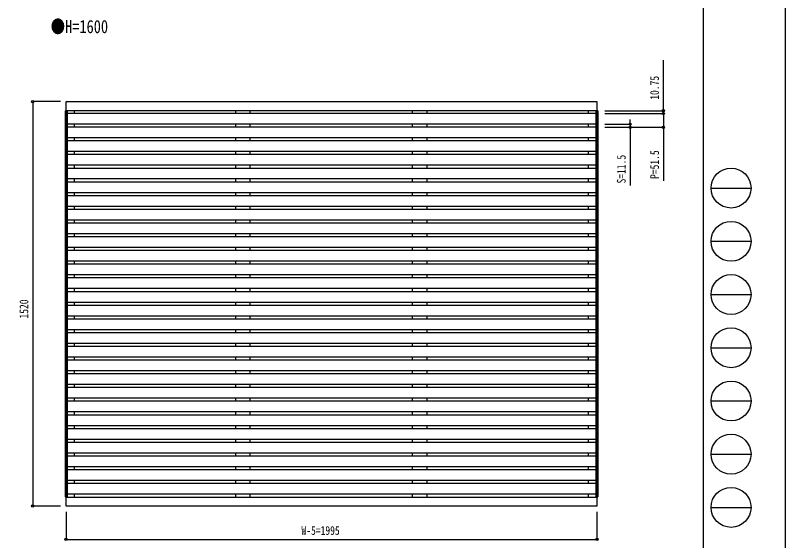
# Model space of a CAD drawing. Units: millimetres, scale not verified. Extents: x -4205 to 4205, y -2970 to 2970.
# Drawn here: x 1311 to 4205, y -1975 to -1 of the extents above; entities that cross this region are included whole.
import ezdxf
from ezdxf.enums import TextEntityAlignment as Align

# ---------------------------------------------------------------- set-up
doc = ezdxf.new("R2010")
doc.units = ezdxf.units.MM
doc.header["$LTSCALE"] = 12
for name, color, linetype in [('0-1_USER1', 3, 'Continuous'), ('0-2_YKK_A1', 4, 'Continuous'), ('0-3_YKK_D', 6, 'Continuous'), ('0-4_YKK_ZWAK', 7, 'Continuous')]:
    doc.layers.add(name, color=color, linetype=linetype)
doc.styles.add('ＭＳ ゴシック', font='')
doc.styles.get('ＭＳ ゴシック').set_extended_font_data('MS Gothic')

msp = doc.modelspace()

# ---------------------------------------------------------------- linework, layer by layer
at = {"layer": '0-2_YKK_A1'}
for p, q in [((1497.82, -359.5), (1505.02, -359.5)), ((1497.82, -359.5), (1497.82, -1810.5)), ((1500.02, -359.5), (1500.02, -1810.5)), ((1503.02, -359), (1503.02, -359.5)), ((3492.02, -369.75), (1505.02, -369.75)), ((1533.02, -369.75), (1533.02, -359)), ((2138.52, -369.75), (2138.52, -359)), ((2193.52, -369.75), (2193.52, -359)), ((2803.52, -369.75), (2803.52, -359)), ((2858.52, -369.75), (2858.52, -359)), ((3464.02, -369.75), (3464.02, -359)), ((3499.22, -359.5), (3492.02, -359.5)), ((3494.02, -359), (3494.02, -359.5)), ((3497.02, -359.5), (3497.02, -1810.5)), ((3499.22, -359.5), (3499.22, -1810.5)), ((3492.02, -409.75), (1505.02, -409.75)), ((3492.02, -421.25), (1505.02, -421.25)), ((1533.02, -421.25), (1533.02, -409.75)), ((2138.52, -421.25), (2138.52, -409.75)), ((2193.52, -421.25), (2193.52, -409.75)), ((2803.52, -421.25), (2803.52, -409.75)), ((2858.52, -421.25), (2858.52, -409.75)), ((3464.02, -421.25), (3464.02, -409.75)), ((3492.02, -461.25), (1505.02, -461.25)), ((1533.02, -472.75), (1533.02, -461.25)), ((2138.52, -472.75), (2138.52, -461.25)), ((2193.52, -472.75), (2193.52, -461.25)), ((2803.52, -472.75), (2803.52, -461.25)), ((2858.52, -472.75), (2858.52, -461.25)), ((3464.02, -472.75), (3464.02, -461.25)), ((3492.02, -472.75), (1505.02, -472.75)), ((3492.02, -512.75), (1505.02, -512.75)), ((1533.02, -524.25), (1533.02, -512.75)), ((2138.52, -524.25), (2138.52, -512.75)), ((2193.52, -524.25), (2193.52, -512.75)), ((2803.52, -524.25), (2803.52, -512.75)), ((2858.52, -524.25), (2858.52, -512.75)), ((3464.02, -524.25), (3464.02, -512.75)), ((3492.02, -524.25), (1505.02, -524.25)), ((3492.02, -564.25), (1505.02, -564.25)), ((3492.02, -575.75), (1505.02, -575.75)), ((1533.02, -575.75), (1533.02, -564.25)), ((2138.52, -575.75), (2138.52, -564.25)), ((2193.52, -575.75), (2193.52, -564.25)), ((2803.52, -575.75), (2803.52, -564.25)), ((2858.52, -575.75), (2858.52, -564.25)), ((3464.02, -575.75), (3464.02, -564.25)), ((3492.02, -615.75), (1505.02, -615.75)), ((3492.02, -627.25), (1505.02, -627.25)), ((1533.02, -627.25), (1533.02, -615.75)), ((2138.52, -627.25), (2138.52, -615.75)), ((2193.52, -627.25), (2193.52, -615.75)), ((2803.52, -627.25), (2803.52, -615.75)), ((2858.52, -627.25), (2858.52, -615.75)), ((3464.02, -627.25), (3464.02, -615.75)), ((3492.02, -667.25), (1505.02, -667.25)), ((3492.02, -678.75), (1505.02, -678.75)), ((1533.02, -678.75), (1533.02, -667.25)), ((2138.52, -678.75), (2138.52, -667.25)), ((2193.52, -678.75), (2193.52, -667.25)), ((2803.52, -678.75), (2803.52, -667.25)), ((2858.52, -678.75), (2858.52, -667.25)), ((3464.02, -678.75), (3464.02, -667.25)), ((3492.02, -718.75), (1505.02, -718.75)), ((1533.02, -730.25), (1533.02, -718.75)), ((2138.52, -730.25), (2138.52, -718.75)), ((2193.52, -730.25), (2193.52, -718.75)), ((2803.52, -730.25), (2803.52, -718.75)), ((2858.52, -730.25), (2858.52, -718.75)), ((3464.02, -730.25), (3464.02, -718.75)), ((3492.02, -730.25), (1505.02, -730.25)), ((3492.02, -770.25), (1505.02, -770.25)), ((1533.02, -781.75), (1533.02, -770.25)), ((2138.52, -781.75), (2138.52, -770.25)), ((2193.52, -781.75), (2193.52, -770.25)), ((2803.52, -781.75), (2803.52, -770.25)), ((2858.52, -781.75), (2858.52, -770.25)), ((3464.02, -781.75), (3464.02, -770.25)), ((3492.02, -781.75), (1505.02, -781.75)), ((3492.02, -821.75), (1505.02, -821.75)), ((3492.02, -833.25), (1505.02, -833.25)), ((1533.02, -833.25), (1533.02, -821.75)), ((2138.52, -833.25), (2138.52, -821.75)), ((2193.52, -833.25), (2193.52, -821.75)), ((2803.52, -833.25), (2803.52, -821.75)), ((2858.52, -833.25), (2858.52, -821.75)), ((3464.02, -833.25), (3464.02, -821.75)), ((3492.02, -873.25), (1505.02, -873.25)), ((3492.02, -884.75), (1505.02, -884.75)), ((1533.02, -884.75), (1533.02, -873.25)), ((2138.52, -884.75), (2138.52, -873.25)), ((2193.52, -884.75), (2193.52, -873.25)), ((2803.52, -884.75), (2803.52, -873.25)), ((2858.52, -884.75), (2858.52, -873.25)), ((3464.02, -884.75), (3464.02, -873.25)), ((3492.02, -924.75), (1505.02, -924.75)), ((1533.02, -936.25), (1533.02, -924.75)), ((2138.52, -936.25), (2138.52, -924.75)), ((2193.52, -936.25), (2193.52, -924.75)), ((2803.52, -936.25), (2803.52, -924.75)), ((2858.52, -936.25), (2858.52, -924.75)), ((3464.02, -936.25), (3464.02, -924.75)), ((3492.02, -936.25), (1505.02, -936.25)), ((3492.02, -976.25), (1505.02, -976.25)), ((1533.02, -987.75), (1533.02, -976.25)), ((2138.52, -987.75), (2138.52, -976.25)), ((2193.52, -987.75), (2193.52, -976.25)), ((2803.52, -987.75), (2803.52, -976.25)), ((2858.52, -987.75), (2858.52, -976.25)), ((3464.02, -987.75), (3464.02, -976.25)), ((3492.02, -987.75), (1505.02, -987.75)), ((3492.02, -1027.75), (1505.02, -1027.75)), ((3492.02, -1039.25), (1505.02, -1039.25)), ((1533.02, -1039.25), (1533.02, -1027.75)), ((2138.52, -1039.25), (2138.52, -1027.75)), ((2193.52, -1039.25), (2193.52, -1027.75)), ((2803.52, -1039.25), (2803.52, -1027.75)), ((2858.52, -1039.25), (2858.52, -1027.75)), ((3464.02, -1039.25), (3464.02, -1027.75)), ((3492.02, -1079.25), (1505.02, -1079.25)), ((3492.02, -1090.75), (1505.02, -1090.75)), ((1533.02, -1090.75), (1533.02, -1079.25)), ((2138.52, -1090.75), (2138.52, -1079.25)), ((2193.52, -1090.75), (2193.52, -1079.25)), ((2803.52, -1090.75), (2803.52, -1079.25)), ((2858.52, -1090.75), (2858.52, -1079.25)), ((3464.02, -1090.75), (3464.02, -1079.25)), ((3492.02, -1130.75), (1505.02, -1130.75)), ((3492.02, -1142.25), (1505.02, -1142.25)), ((1533.02, -1142.25), (1533.02, -1130.75)), ((2138.52, -1142.25), (2138.52, -1130.75)), ((2193.52, -1142.25), (2193.52, -1130.75)), ((2803.52, -1142.25), (2803.52, -1130.75)), ((2858.52, -1142.25), (2858.52, -1130.75)), ((3464.02, -1142.25), (3464.02, -1130.75)), ((3492.02, -1182.25), (1505.02, -1182.25)), ((1533.02, -1193.75), (1533.02, -1182.25)), ((2138.52, -1193.75), (2138.52, -1182.25)), ((2193.52, -1193.75), (2193.52, -1182.25)), ((2803.52, -1193.75), (2803.52, -1182.25)), ((2858.52, -1193.75), (2858.52, -1182.25)), ((3464.02, -1193.75), (3464.02, -1182.25)), ((3492.02, -1193.75), (1505.02, -1193.75)), ((3492.02, -1233.75), (1505.02, -1233.75)), ((1533.02, -1245.25), (1533.02, -1233.75)), ((2138.52, -1245.25), (2138.52, -1233.75)), ((2193.52, -1245.25), (2193.52, -1233.75)), ((2803.52, -1245.25), (2803.52, -1233.75)), ((2858.52, -1245.25), (2858.52, -1233.75)), ((3464.02, -1245.25), (3464.02, -1233.75)), ((3492.02, -1245.25), (1505.02, -1245.25)), ((3492.02, -1285.25), (1505.02, -1285.25)), ((3492.02, -1296.75), (1505.02, -1296.75)), ((1533.02, -1296.75), (1533.02, -1285.25)), ((2138.52, -1296.75), (2138.52, -1285.25)), ((2193.52, -1296.75), (2193.52, -1285.25)), ((2803.52, -1296.75), (2803.52, -1285.25)), ((2858.52, -1296.75), (2858.52, -1285.25)), ((3464.02, -1296.75), (3464.02, -1285.25)), ((3492.02, -1336.75), (1505.02, -1336.75)), ((3492.02, -1348.25), (1505.02, -1348.25)), ((1533.02, -1348.25), (1533.02, -1336.75)), ((2138.52, -1348.25), (2138.52, -1336.75)), ((2193.52, -1348.25), (2193.52, -1336.75)), ((2803.52, -1348.25), (2803.52, -1336.75)), ((2858.52, -1348.25), (2858.52, -1336.75)), ((3464.02, -1348.25), (3464.02, -1336.75)), ((3492.02, -1388.25), (1505.02, -1388.25)), ((1533.02, -1399.75), (1533.02, -1388.25)), ((2138.52, -1399.75), (2138.52, -1388.25)), ((2193.52, -1399.75), (2193.52, -1388.25)), ((2803.52, -1399.75), (2803.52, -1388.25)), ((2858.52, -1399.75), (2858.52, -1388.25)), ((3464.02, -1399.75), (3464.02, -1388.25)), ((3492.02, -1399.75), (1505.02, -1399.75)), ((3492.02, -1439.75), (1505.02, -1439.75)), ((1533.02, -1451.25), (1533.02, -1439.75)), ((2138.52, -1451.25), (2138.52, -1439.75)), ((2193.52, -1451.25), (2193.52, -1439.75)), ((2803.52, -1451.25), (2803.52, -1439.75)), ((2858.52, -1451.25), (2858.52, -1439.75)), ((3464.02, -1451.25), (3464.02, -1439.75)), ((3492.02, -1451.25), (1505.02, -1451.25)), ((3492.02, -1491.25), (1505.02, -1491.25)), ((3492.02, -1502.75), (1505.02, -1502.75)), ((1533.02, -1502.75), (1533.02, -1491.25)), ((2138.52, -1502.75), (2138.52, -1491.25)), ((2193.52, -1502.75), (2193.52, -1491.25)), ((2803.52, -1502.75), (2803.52, -1491.25)), ((2858.52, -1502.75), (2858.52, -1491.25)), ((3464.02, -1502.75), (3464.02, -1491.25)), ((3492.02, -1542.75), (1505.02, -1542.75)), ((3492.02, -1554.25), (1505.02, -1554.25)), ((1533.02, -1554.25), (1533.02, -1542.75)), ((2138.52, -1554.25), (2138.52, -1542.75)), ((2193.52, -1554.25), (2193.52, -1542.75)), ((2803.52, -1554.25), (2803.52, -1542.75)), ((2858.52, -1554.25), (2858.52, -1542.75)), ((3464.02, -1554.25), (3464.02, -1542.75)), ((3492.02, -1594.25), (1505.02, -1594.25)), ((3492.02, -1605.75), (1505.02, -1605.75)), ((1533.02, -1605.75), (1533.02, -1594.25)), ((2138.52, -1605.75), (2138.52, -1594.25)), ((2193.52, -1605.75), (2193.52, -1594.25)), ((2803.52, -1605.75), (2803.52, -1594.25)), ((2858.52, -1605.75), (2858.52, -1594.25)), ((3464.02, -1605.75), (3464.02, -1594.25)), ((3492.02, -1645.75), (1505.02, -1645.75)), ((1533.02, -1657.25), (1533.02, -1645.75)), ((2138.52, -1657.25), (2138.52, -1645.75)), ((2193.52, -1657.25), (2193.52, -1645.75)), ((2803.52, -1657.25), (2803.52, -1645.75)), ((2858.52, -1657.25), (2858.52, -1645.75)), ((3464.02, -1657.25), (3464.02, -1645.75)), ((3492.02, -1657.25), (1505.02, -1657.25)), ((3492.02, -1697.25), (1505.02, -1697.25)), ((1533.02, -1708.75), (1533.02, -1697.25)), ((2138.52, -1708.75), (2138.52, -1697.25)), ((2193.52, -1708.75), (2193.52, -1697.25)), ((2803.52, -1708.75), (2803.52, -1697.25)), ((2858.52, -1708.75), (2858.52, -1697.25)), ((3464.02, -1708.75), (3464.02, -1697.25)), ((3492.02, -1708.75), (1505.02, -1708.75)), ((3492.02, -1748.75), (1505.02, -1748.75)), ((3492.02, -1760.25), (1505.02, -1760.25)), ((1533.02, -1760.25), (1533.02, -1748.75)), ((2138.52, -1760.25), (2138.52, -1748.75)), ((2193.52, -1760.25), (2193.52, -1748.75)), ((2803.52, -1760.25), (2803.52, -1748.75)), ((2858.52, -1760.25), (2858.52, -1748.75)), ((3464.02, -1760.25), (3464.02, -1748.75)), ((1503.02, -1810.5), (1503.02, -1811)), ((3492.02, -1800.25), (1505.02, -1800.25)), ((1533.02, -1811), (1533.02, -1800.25)), ((2138.52, -1811), (2138.52, -1800.25)), ((2193.52, -1811), (2193.52, -1800.25)), ((2803.52, -1811), (2803.52, -1800.25)), ((2858.52, -1811), (2858.52, -1800.25)), ((3464.02, -1811), (3464.02, -1800.25)), ((3494.02, -1810.5), (3494.02, -1811))]:
    msp.add_line(p, q, dxfattribs=at)
for points in [[(1501.02, -325), (3496.02, -325), (3496.02, -359), (1501.02, -359)], [(1501.02, -1811), (3496.02, -1811), (3496.02, -1845), (1501.02, -1845)]]:
    msp.add_lwpolyline(points, close=True, dxfattribs=at)
for points in [[(1505.02, -359.5), (1505.02, -1810.5), (1497.82, -1810.5)], [(3492.02, -359.5), (3492.02, -1810.5), (3499.22, -1810.5)]]:
    msp.add_lwpolyline(points, dxfattribs=at)
at = {"layer": '0-3_YKK_D'}
for p, q in [((3746.02, -359), (3746.02, -169.4)), ((1479.98, -325), (1375.02, -325)), ((1376.02, -325), (1376.02, -1845)), ((3525.22, -359), (3747.02, -359)), ((3525.22, -369.75), (3747.02, -369.75)), ((3525.22, -369.75), (3747.02, -369.75)), ((3746.02, -369.75), (3746.02, -359)), ((3746.02, -369.75), (3746.02, -386.75)), ((3621.02, -409.75), (3621.02, -392.75)), ((3525.22, -409.75), (3622.02, -409.75)), ((3525.22, -421.25), (3747.02, -421.25)), ((3525.22, -421.25), (3622.02, -421.25)), ((3621.02, -409.75), (3621.02, -421.25)), ((3621.02, -421.25), (3621.02, -639.65)), ((1480.02, -1845), (1375.02, -1845)), ((1501.02, -1866), (1501.02, -1971)), ((3496.02, -1866), (3496.02, -1971)), ((1501.02, -1970), (3496.02, -1970))]:
    msp.add_line(p, q, dxfattribs=at)
msp.add_lwpolyline([(3746.02, -369.75), (3746.02, -421.25), (3746.02, -622.65)], dxfattribs=at)
for centre in [(1376.02, -325), (3746.02, -359), (3746.02, -369.75), (3746.02, -369.75), (3621.02, -409.75), (3621.02, -421.25), (3746.02, -421.25), (1376.02, -1845), (1501.02, -1970), (3496.02, -1970)]:
    msp.add_circle(centre, 4.25, dxfattribs=at)
at = {"layer": '0-4_YKK_ZWAK'}
for p, q in [((3895.02, 2775), (3895.02, -2525)), ((3925.02, -650), (4075.02, -650)), ((3925.02, -850), (4075.02, -850)), ((3925.02, -1050), (4075.02, -1050)), ((3925.02, -1250), (4075.02, -1250)), ((3925.02, -1450), (4075.02, -1450)), ((3925.02, -1650), (4075.02, -1650)), ((3925.02, -1850), (4075.02, -1850))]:
    msp.add_line(p, q, dxfattribs=at)
msp.add_lwpolyline([(-4205, -2970), (4205, -2970), (4205, 2970), (-4205, 2970)], close=True, dxfattribs=at)
for centre in [(4000.02, -650), (4000.02, -850), (4000.02, -1050), (4000.02, -1250), (4000.02, -1450), (4000.02, -1650), (4000.02, -1850)]:
    msp.add_circle(centre, 75, dxfattribs=at)

# ---------------------------------------------------------------- texts
at = {"layer": '0-1_USER1', "style": 'ＭＳ ゴシック', "width": 0.8}
msp.add_text('●H=1600', height=49.49, dxfattribs=at).set_placement((1443.4, -82.5), align=Align.BOTTOM_LEFT)
at = {"layer": '0-3_YKK_D', "style": 'ＭＳ ゴシック', "width": 0.8}
for s, p in [('10.75', (3739.02, -318)), ('P=51.5', (3739.02, -615.65)), ('S=11.5', (3614.02, -632.65)), ('1520', (1369.02, -1140.2))]:
    msp.add_text(s, height=32.99, rotation=90, dxfattribs=at).set_placement(p, align=Align.BOTTOM_LEFT)
msp.add_text('W-5=1995', height=32.99, dxfattribs=at).set_placement((2385.72, -1963), align=Align.BOTTOM_LEFT)

doc.saveas('drawing.dxf')
